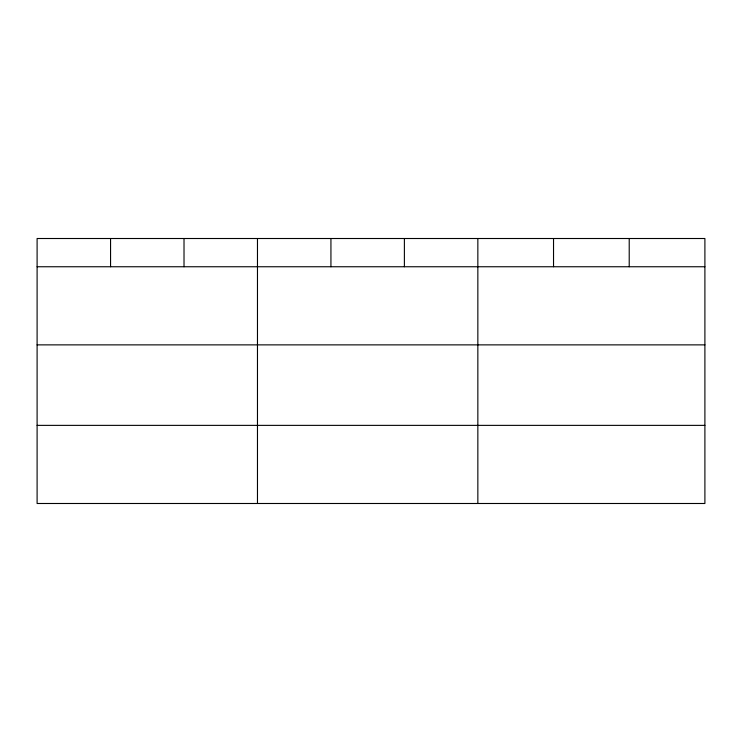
<?xml version="1.0" encoding="UTF-8"?>
<svg xmlns="http://www.w3.org/2000/svg" width="742" height="742" viewBox="0 0 742 742"><rect width="100%" height="100%" fill="white"/><g stroke="black" fill="none" stroke-linecap="round" stroke-linejoin="round"><path stroke-width="1.11" d="M704.9 344.872L704.9 238.507L37.1 238.507L37.1 503.493L704.9 503.493L704.9 344.872L37.1 344.872M37.1 266.749L704.9 266.749M37.1 425.37L704.9 425.37M629.216 238.507L629.216 266.749M553.532 238.507L553.532 266.749M477.848 238.507L477.848 503.493M404.39 238.507L404.39 266.749M330.932 238.507L330.932 266.749M257.474 238.507L257.474 503.493M184.016 238.507L184.016 266.749M110.558 238.507L110.558 266.749"/></g></svg>
